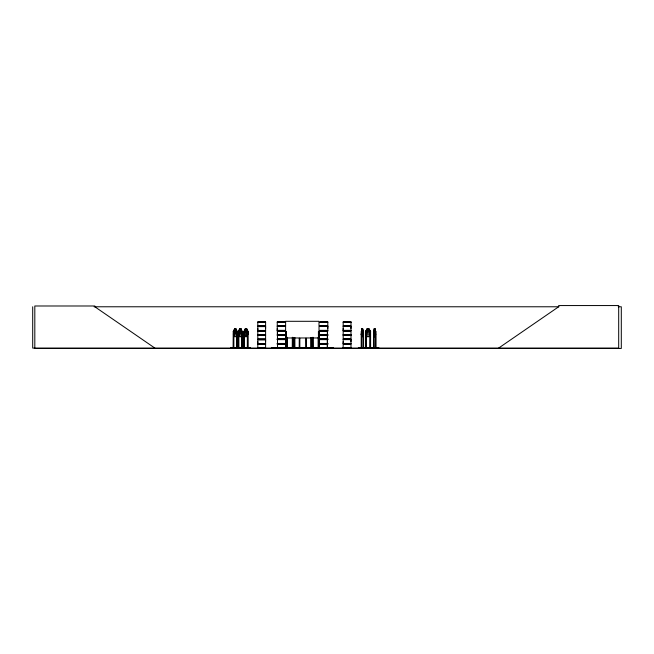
<?xml version="1.0" encoding="UTF-8"?>
<svg xmlns="http://www.w3.org/2000/svg" width="654" height="654" viewBox="0 0 654 654"><rect width="100%" height="100%" fill="white"/><g stroke="black" fill="none" stroke-linecap="round" stroke-linejoin="round"><path stroke-width="0.98" d="M257.807 343.546L257.807 339.72L265.598 339.72L265.598 343.546L257.807 343.546L257.815 341.633M257.807 330.442L257.807 326.616L265.606 326.616L265.598 330.442L257.807 330.442L257.815 328.529M265.598 341.633L265.598 339.72L257.807 339.72M265.598 328.529L265.598 326.616M285.054 330.352L277.255 330.352L277.263 328.439M327.793 328.439L327.793 326.526L320.002 326.526M343.187 343.464L343.187 339.63L350.985 339.63L350.977 343.464L343.187 343.464L343.195 341.552M343.187 330.352L343.187 326.526L350.985 326.526L350.977 330.352L343.187 330.352L343.195 328.439M350.977 341.552L350.977 339.63M350.977 328.439L350.977 326.526M373.72 331.292L373.565 348.091M375.461 331.292L375.887 331.431L375.887 348.091M233.83 331.292L233.225 331.431M236.952 331.292L236.797 348.091M241.972 331.292L241.817 348.091M244.531 331.292L244.482 348.091M247.653 331.292L247.711 348.091M366.109 331.292L366.166 348.091M370.107 331.292L370.017 348.091M343.105 334.905L350.985 334.979M367.515 348.051L358.392 347.756L378.756 347.781L368.791 348.051M370.597 348.083L370.581 331.406L368.881 328.758L367.205 328.758M370.695 348.042L370.695 347.487L370.009 347.487M235.121 329.175L234.712 332.592L235.546 333.614L235.98 331.431L235.546 329.175L235.072 329.175M240.141 329.175L239.732 332.592L240.566 333.614L240.999 331.431L240.566 329.175L240.092 329.175M245.822 329.175L245.413 332.592L246.247 333.614L246.681 331.431L246.247 329.175L245.765 329.175M294.349 348.059L294.275 338.249M294.496 348.01L294.513 347.487M245.405 328.831L244.768 333.409L245.618 334.979L246.468 334.979L247.302 333.409L247.302 331.431L246.672 328.831L245.348 328.831M230.78 348.042L250.327 348.042M250.294 348.091L230.788 347.781L250.319 347.781M361.449 331.431L361.948 328.758M374.93 336.687L375.715 334.047L374.995 336.687L374.194 336.687L373.475 334.047L374.26 328.758M367.229 328.831L366.42 333.409L367.507 334.979L368.594 334.979L369.665 333.409L368.856 328.831L367.229 328.831L365.611 331.431L365.676 348.091L365.611 347.487L366.297 347.487M370.099 331.365L370.646 331.431M367.548 347.781L358.384 347.781M276.528 348.01L292.264 347.658M278.064 348.051L278.105 347.487M321.923 348.042L321.85 347.487M277.231 334.823L285.054 335.02M285.218 348.083L285.16 347.576M285.52 347.781L285.643 321.302L318.98 321.302L319.168 348.059M234.688 328.758L233.38 331.431L233.396 348.091M239.707 328.758L238.399 331.431L238.358 334.047L239.707 336.687M240.966 336.687L242.217 334.022M242.307 334.047L241.015 336.687L239.65 336.687M245.332 328.758L244.04 331.406L245.381 328.758L246.697 328.758L247.989 331.406L247.931 334.047L246.64 336.687L245.332 336.687L244.04 334.047L244.13 331.431L244.048 348.091M246.623 336.622L247.989 334.047M239.675 328.831L240.999 328.831L241.628 333.409L240.786 334.979L239.944 334.979L239.086 333.409L239.724 328.831L238.457 331.431L238.497 348.091M367.246 336.687L365.611 334.022L365.553 331.406L367.246 328.758M368.881 336.687L370.581 334.047L368.921 336.687L367.205 336.687L365.651 334.022M498.626 348.091L558.663 306.775L558.663 305.557L618.692 305.557L618.692 348.091L32.7 348.091L32.7 306.775M286.395 348.051L286.378 347.576M257.807 334.905L257.807 331.21L265.606 331.21L265.606 334.905L257.733 335.028L265.606 335.101L257.799 335.061M238.8 331.431L238.244 331.431L238.228 348.091M244.49 331.423L243.917 331.431L243.917 348.091M94.078 306.775L558.974 306.775M618.234 306.775L621.3 306.775L621.3 348.443L34.809 348.443L34.809 305.99L94.846 305.99L94.846 306.775L154.875 348.091M257.799 321.997L265.606 321.997M277.247 321.907L285.054 321.907M320.002 321.907L327.809 321.907M343.178 321.907L350.985 321.907M257.799 322.136L265.606 322.136M285.054 322.062L277.247 322.054L277.263 325.757L285.054 325.757M320.002 322.062L327.809 322.054L327.793 325.757L320.002 325.757M257.815 322.381L265.598 322.381M277.263 322.291L285.046 322.291M320.01 322.291L327.793 322.291M343.195 322.291L350.977 322.291M277.198 326.019L285.103 326.019M319.953 326.019L327.858 326.019M343.129 326.019L351.034 326.019M257.75 326.109L265.655 326.109M257.75 326.346L265.655 326.346M277.198 326.256L285.103 326.256M319.953 326.256L327.858 326.256M343.129 326.256L351.034 326.256M285.054 326.526L277.255 326.526L277.255 330.352M234.631 328.758L235.996 328.758L237.247 331.431L237.222 348.091M239.65 328.758L241.015 328.758M361.883 328.758L362.676 328.758L363.371 331.431L363.354 348.091M374.194 328.758L374.995 328.758M234.655 328.831L235.98 328.831L236.609 333.409L235.767 334.979L234.925 334.979L234.067 333.409L234.704 328.831L233.339 331.406L233.208 348.091L233.184 347.487L233.797 347.487L233.78 348.091M362.668 328.831L361.891 328.831L361.539 331.431L361.474 348.091L361.368 347.487M374.979 328.831L374.211 328.831L373.851 331.431L374.333 334.979L375.265 333.409L374.914 328.831M362.422 329.175C360.681 333.532 363.411 335.657 362.365 329.175M368.349 329.175L367.769 329.175L367.237 331.431L367.769 333.614L368.856 332.592L368.308 329.175M320.002 330.352L327.801 330.352L327.801 326.526M257.75 330.711L265.655 330.711M277.198 330.622L285.103 330.622M319.953 330.622L327.858 330.622M343.129 330.622L351.034 330.622M277.198 330.859L285.103 330.859M319.953 330.859L327.858 330.859M343.129 330.859L351.034 330.859M257.75 330.94L265.655 330.94M277.255 331.128L285.054 331.128M320.002 331.128L327.801 331.128M233.78 331.194L233.756 348.091M247.572 331.194L247.645 348.091M363.101 331.194L363.15 348.091M237.238 331.406L236.666 331.431M241.686 331.431L242.307 331.406L242.217 348.091M247.989 331.406L247.367 331.431M361.229 331.406L361.221 348.091M365.553 331.406L366.24 331.431L366.297 348.091M373.475 331.406L373.786 348.091M374.93 328.758L375.715 331.406M285.61 331.431L286.215 331.431L286.272 348.091M327.36 331.431L327.286 348.091M363.101 331.431L363.575 331.431L363.583 348.091L363.125 347.487M233.339 334.047L234.688 336.687M237.198 334.022L235.947 336.687L234.631 336.687M277.394 334.047L277.419 331.406L277.558 348.091M361.163 334.047L361.948 336.687M373.565 334.022L374.26 336.687M257.815 334.799L265.598 334.799M285.046 334.717L277.263 334.717L285.054 334.815M320.01 334.717L327.793 334.717M343.195 334.717L350.977 334.717L350.977 331.128L343.187 331.128L343.187 334.815L350.985 334.823M327.809 334.823L319.929 334.922L327.809 335.02M277.247 335.15L285.054 335.159M320.002 335.175L327.809 335.159M257.815 335.486L265.598 335.486M277.263 335.396L285.046 335.396M320.01 335.396L327.793 335.396M343.195 335.396L350.977 335.396M285.643 337.971L318.98 337.971M277.255 338.862L285.054 338.862M320.002 338.862L327.801 338.862M277.198 339.132L285.103 339.132M319.953 339.132L327.858 339.132M343.129 339.132L351.034 339.132M257.75 339.213L265.655 339.213M277.198 339.369L285.103 339.369M319.953 339.369L327.858 339.369M343.129 339.369L351.034 339.369M257.75 339.451L265.655 339.451M277.255 339.63L285.054 339.63M320.002 339.63L327.801 339.63M277.255 343.464L285.054 343.464M320.002 343.464L327.801 343.464M277.198 343.726L285.103 343.726M319.953 343.726L327.858 343.726M343.129 343.726L351.034 343.726M257.75 343.816L265.655 343.816M257.75 344.053L265.655 344.053M277.198 343.963L285.103 343.963M319.953 343.963L327.858 343.963M343.129 343.963L351.034 343.963M277.255 344.233L285.054 344.233M320.002 344.233L327.801 344.233M294.341 347.446L293.646 347.446L293.671 348.051M299.205 347.446L299.9 347.446L299.875 348.051M306.35 347.446L305.655 347.446L305.671 348.051M311.206 347.446L311.909 347.446M236.625 347.487L237.238 347.487M238.195 347.487L238.816 347.487L238.8 348.091L238.759 331.21M242.258 347.487L241.637 347.487L241.645 348.091L241.686 333.385M243.877 347.487L244.49 347.487M247.318 347.487L247.94 347.487M361.212 347.487L361.703 347.487M374.014 347.487L373.532 348.091M375.936 347.487L375.453 348.091L375.494 331.431M313.274 347.658L328.136 347.781M343.195 347.822L350.977 347.822M378.756 347.781L368.725 348.091M265.606 348.018L257.733 348.116L265.606 348.173M311.279 348.042L311.214 337.448M319.348 348.051L319.324 347.487M318.89 348.042L318.833 347.487M293.049 348.051L292.894 337.309M282.863 348.051L282.871 347.487M368.856 328.831L370.524 331.431L370.516 348.091M246.64 328.758L247.948 331.431L247.866 348.091M244.081 334.022L245.381 336.687M240.966 328.758L242.266 331.431M361.539 333.409L362.488 334.979L362.954 333.409L362.602 328.831L363.395 334.047L362.61 336.687L361.883 336.687L361.188 334.022M311.427 348.083L311.337 347.446M375.748 347.487L375.78 348.091M375.649 331.406L375.674 348.091M373.974 334.366L373.99 348.091M373.826 347.487L373.859 348.091M370.287 347.487L370.287 348.091M370.197 331.431L370.148 348.091M366.044 347.487L366.019 348.091M365.799 331.431L365.872 348.091M363.313 347.487L363.289 348.091M361.654 334.366L361.678 348.091M333.515 348.091L333.515 347.576L271.443 347.576L271.443 348.091M332.297 347.576L332.297 348.091M327.499 334.047L327.499 331.406L327.401 348.091M326.853 347.487L326.918 348.091L326.804 347.487M321.972 347.487L321.981 348.091M321.376 347.487L321.425 348.091L321.31 347.487M319.798 347.576L319.798 348.091M319.25 348.091L319.258 331.431L318.416 331.431L318.482 348.091M319.046 347.487L319.07 348.091M318.85 331.406L318.85 334.047M318.768 337.309L318.768 348.091M318.58 347.576L318.58 348.091M318.351 347.487L318.269 348.091M318.204 337.309L318.138 348.091M313.209 337.309L313.274 348.091M313.143 347.487L313.143 348.091M312.645 337.309L312.71 348.091M312.579 347.487L312.579 348.091M311.835 338.249L311.925 348.051M311.77 347.446L311.77 348.051M310.928 337.448L310.895 348.091M306.285 338.249L306.35 348.051M306.219 347.446L306.219 348.051M305.72 338.249L305.786 348.051M299.834 338.249L299.834 348.051M299.336 347.446L299.336 348.051M299.27 338.249L299.205 348.051M294.823 337.448L294.856 348.091L294.791 347.487M294.545 337.448L294.578 348.091M294.21 347.446L294.21 348.051M293.711 338.249L293.777 348.051M292.829 347.487L292.829 348.091M292.395 347.487L292.395 348.091M292.33 337.309L292.264 348.091M287.343 337.309L287.408 348.091M287.278 347.487L287.278 348.091M286.779 337.309L286.844 348.091M286.714 347.487L286.714 348.091M286.215 331.431L286.141 348.091M285.839 331.431L285.831 348.091M285.716 347.487L285.716 348.091M283.362 347.487L283.427 348.091M283.288 347.487L283.28 348.091M282.953 347.487L282.961 348.091M282.757 347.658L282.757 348.091M277.958 347.487L277.966 348.091M277.639 347.487L277.631 348.091M277.435 347.487L277.435 348.091M272.661 347.576L272.661 348.091M265.598 347.912L265.598 344.323L257.807 344.323L257.815 347.912M247.498 347.487L247.498 348.091M247.367 334.366L247.326 348.091M244.269 331.431L244.31 348.091M244.155 347.487L244.204 348.091M242.193 347.487L242.078 348.091M242.037 333.385L241.939 348.091M238.587 335.347L238.628 348.091M238.252 347.487L238.375 348.091M237.059 347.487L237.059 348.091M237.018 333.385L236.928 348.091M236.666 333.385L236.625 348.091M233.576 331.431L233.609 348.091M374.44 329.175C373.401 335.445 376.05 333.777 374.44 329.175M343.113 347.993L343.195 344.233L350.985 344.233L350.985 347.928L343.129 347.953M350.985 322.054L343.178 322.046L343.195 325.757L350.985 325.757L350.985 322.062M265.606 322.152L257.799 322.152L257.815 325.839L265.606 325.839L265.606 322.152M350.985 335.175L343.178 335.15L343.195 338.862L350.985 338.862L350.985 335.175M265.606 335.24L257.799 335.24L257.807 338.952L265.606 338.952L265.606 335.257"/></g></svg>
